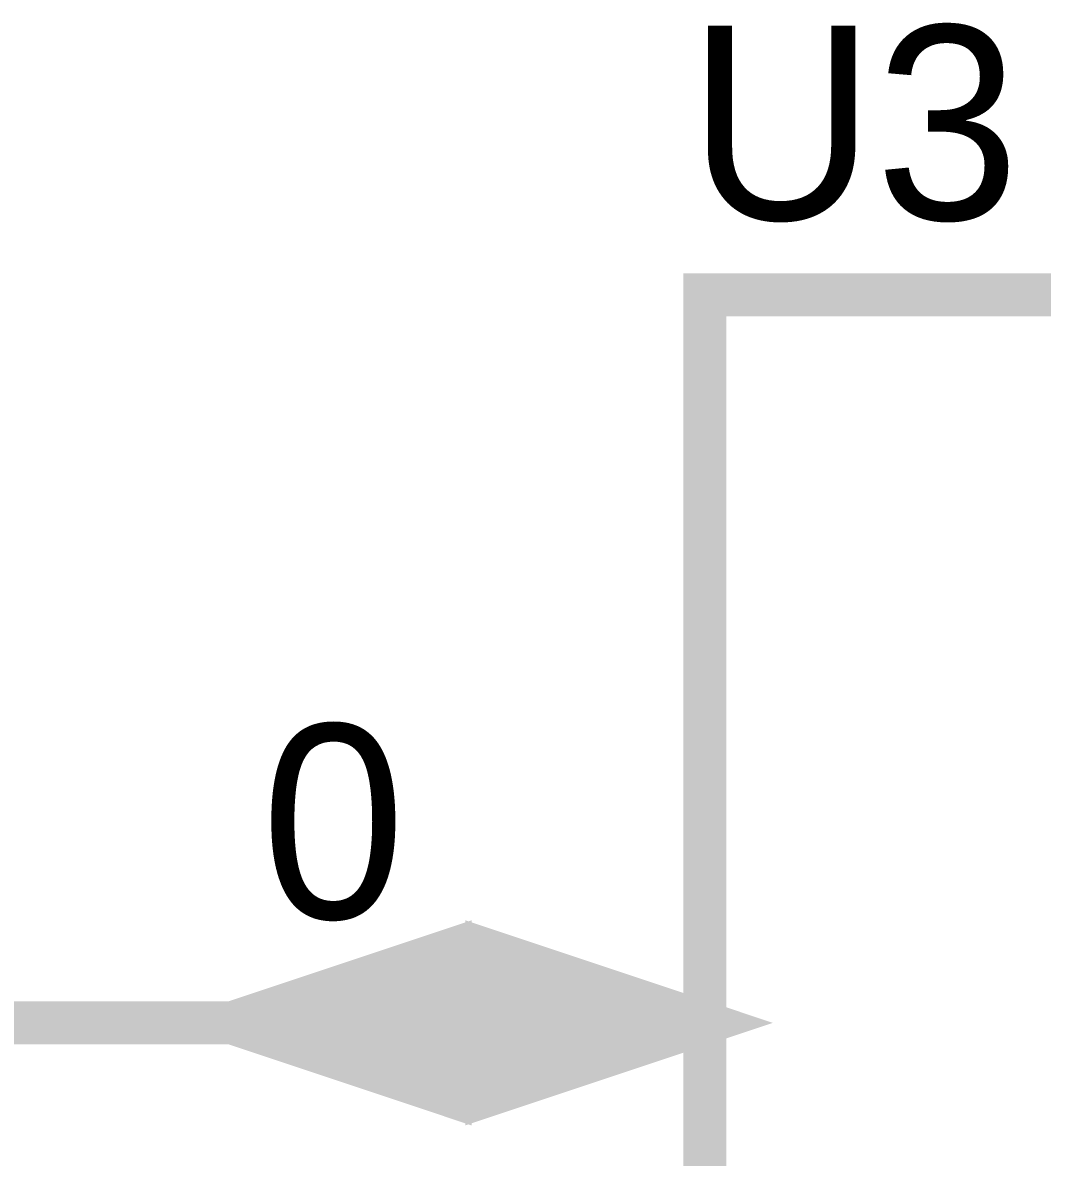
# Model space of a CAD drawing. Header units: inches. Extents: x 0 to 9.5, y -0.01 to 7.51.
# Drawn here: x 2.2137 to 2.4936, y 1.8627 to 2.1741 of the extents above; entities that cross this region are included whole.
import ezdxf

# ---------------------------------------------------------------- set-up
doc = ezdxf.new("R2010")
doc.units = ezdxf.units.IN
doc.header["$MEASUREMENT"] = 0
doc.layers.add('Sheet', color=255, linetype='Continuous')

msp = doc.modelspace()

# ---------------------------------------------------------------- linework, layer by layer
at = {"layer": 'Sheet'}
for points in [[(2.40096, 2.09939, 0.0118, 0.0118, 0), (3.3009, 2.09939, 0.0118, 0.0118, 0), (3.3009, 1.19984, 0.0118, 0.0118, 0), (2.40096, 1.19984, 0.0118, 0.0118, 0), (2.40096, 2.09939, 0.0118, 0.0118, 0)], [(2.40096, 2.09939, 0.0039, 0.0039, 0), (2.40096, 1.19984, 0.0039, 0.0039, 0), (3.3009, 1.19984, 0.0039, 0.0039, 0), (3.3009, 2.09939, 0.0039, 0.0039, 0), (2.40096, 2.09939, 0.0039, 0.0039, 0), (2.40096, 2.09939, 0.0039, 0.0039, 0)], [(2.33107, 1.91961, 0.0118, 0.0118, 0), (2.33107, 1.87966, 0.0118, 0.0118, 0), (2.27116, 1.89964, 0.0118, 0.0118, 0), (2.33107, 1.91961, 0.0118, 0.0118, 0)], [(2.34105, 1.91961, 0.0118, 0.0118, 0), (2.40096, 1.89964, 0.0118, 0.0118, 0), (2.34105, 1.87966, 0.0118, 0.0118, 0), (2.34105, 1.91961, 0.0118, 0.0118, 0)], [(2.33107, 1.91961, 0.0039, 0.0039, 0), (2.33107, 1.87966, 0.0039, 0.0039, 0), (2.27116, 1.89964, 0.0039, 0.0039, 0), (2.33107, 1.91961, 0.0039, 0.0039, 0)], [(2.34105, 1.91961, 0.0039, 0.0039, 0), (2.40096, 1.89964, 0.0039, 0.0039, 0), (2.34105, 1.87966, 0.0039, 0.0039, 0), (2.34105, 1.91961, 0.0039, 0.0039, 0)]]:
    msp.add_lwpolyline(points, format="xyseb", close=True, dxfattribs=at)
msp.add_lwpolyline([(2.40096, 1.89964, 0.0118, 0.0118, 0), (2.10142, 1.89964, 0.0118, 0.0118, 0)], format="xyseb", dxfattribs=at)
for points in [[(2.33195, 1.92271), (2.26383, 1.9), (2.33195, 1.87729)], [(2.33805, 1.87729), (2.40617, 1.9), (2.33805, 1.92271)]]:
    msp.add_solid(points, dxfattribs=at)

# ---------------------------------------------------------------- texts
for s, height, p in [('U3', 0.053267, (2.3963, 2.12003)), ('0', 0.05327, (2.27915, 1.92827))]:
    msp.add_text(s, height=height, dxfattribs=at).set_placement(p)

doc.saveas('drawing.dxf')
